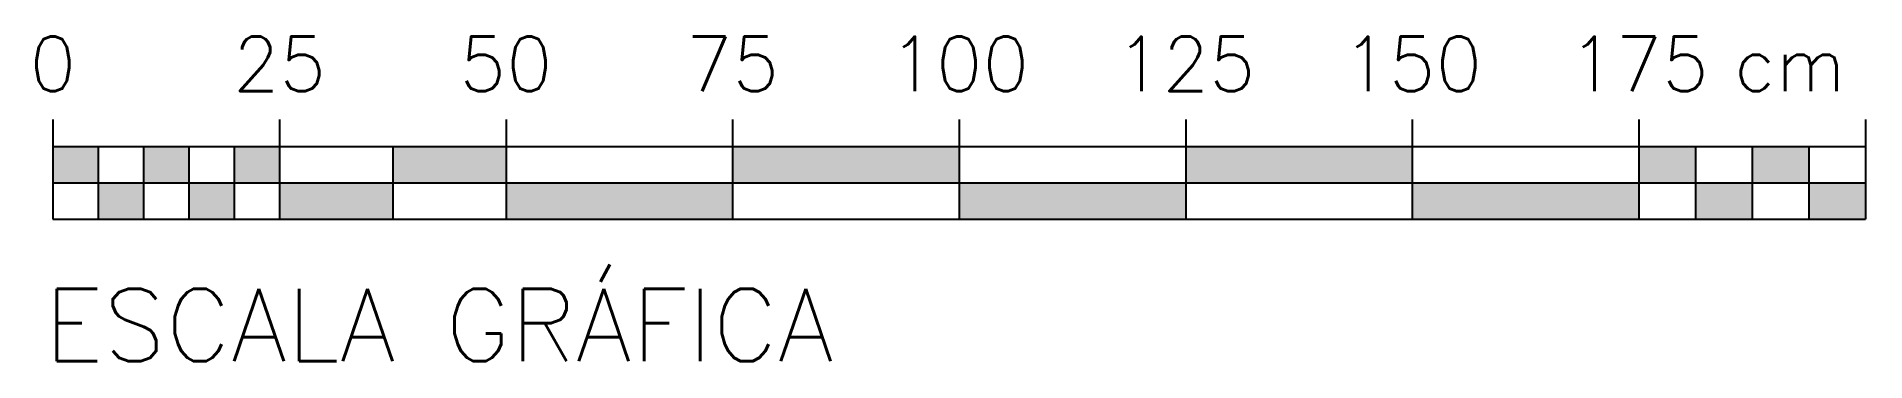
# Model space of a CAD drawing. Header units: millimetres. Extents: x 108.75 to 110.77, y 125.62 to 125.98.
import ezdxf
from ezdxf.enums import TextEntityAlignment as Align

# ---------------------------------------------------------------- set-up
doc = ezdxf.new("R2010")
doc.units = ezdxf.units.MM
doc.header["$LTSCALE"] = 0.02
doc.layers.add('1-Escalas_Gráficas', color=1, linetype='Continuous')
doc.styles.add('r60', font='romans.shx')
doc.styles.add('r80', font='romans.shx')

msp = doc.modelspace()

# ---------------------------------------------------------------- hatches: boundary and pattern name
at = {"layer": '1-Escalas_Gráficas'}
h = msp.add_hatch(color=256, dxfattribs=at)
h.paths.add_polyline_path([(108.8165, 125.8603), (108.7665, 125.8603), (108.7665, 125.8203), (108.8165, 125.8203)])
h.paths.add_polyline_path([(108.8665, 125.8203), (108.8165, 125.8203), (108.8165, 125.7803), (108.8665, 125.7803)])
h.paths.add_polyline_path([(108.9165, 125.8603), (108.8665, 125.8603), (108.8665, 125.8203), (108.9165, 125.8203)])
h.paths.add_polyline_path([(108.9665, 125.8203), (108.9165, 125.8203), (108.9165, 125.7803), (108.9665, 125.7803)])
h.paths.add_polyline_path([(109.0165, 125.8603), (108.9665, 125.8603), (108.9665, 125.8203), (109.0165, 125.8203)])
h.paths.add_polyline_path([(109.1415, 125.8203), (109.0165, 125.8203), (109.0165, 125.7803), (109.1415, 125.7803)])
h.paths.add_polyline_path([(109.2665, 125.8603), (109.1415, 125.8603), (109.1415, 125.8203), (109.2665, 125.8203)])
h.paths.add_polyline_path([(109.5165, 125.8203), (109.2665, 125.8203), (109.2665, 125.7803), (109.5165, 125.7803)])
h.paths.add_polyline_path([(109.7665, 125.8603), (109.5165, 125.8603), (109.5165, 125.8203), (109.7665, 125.8203)])
h.paths.add_polyline_path([(110.0165, 125.8203), (109.7665, 125.8203), (109.7665, 125.7803), (110.0165, 125.7803)])
h.paths.add_polyline_path([(110.2665, 125.8603), (110.0165, 125.8603), (110.0165, 125.8203), (110.2665, 125.8203)])
h.paths.add_polyline_path([(110.5165, 125.8203), (110.2665, 125.8203), (110.2665, 125.7803), (110.5165, 125.7803)])
h.paths.add_polyline_path([(110.579, 125.8603), (110.5165, 125.8603), (110.5165, 125.8203), (110.579, 125.8203)])
h.paths.add_polyline_path([(110.6415, 125.8203), (110.579, 125.8203), (110.579, 125.7803), (110.6415, 125.7803)])
h.paths.add_polyline_path([(110.704, 125.8603), (110.6415, 125.8603), (110.6415, 125.8203), (110.704, 125.8203)])
h.paths.add_polyline_path([(110.7665, 125.8203), (110.704, 125.8203), (110.704, 125.7803), (110.7665, 125.7803)])

# ---------------------------------------------------------------- linework, layer by layer
for p, q in [((108.7665, 125.8903), (108.7665, 125.8603)), ((109.0165, 125.8903), (109.0165, 125.7803)), ((109.2665, 125.8903), (109.2665, 125.7803)), ((109.5165, 125.8903), (109.5165, 125.7803)), ((109.7665, 125.8903), (109.7665, 125.7803)), ((110.0165, 125.8903), (110.0165, 125.7803)), ((110.2665, 125.8903), (110.2665, 125.7803)), ((110.5165, 125.8903), (110.5165, 125.7803)), ((110.7665, 125.8903), (110.7665, 125.7803)), ((108.7665, 125.8603), (108.7665, 125.7803)), ((108.7665, 125.8603), (110.7665, 125.8603)), ((108.8165, 125.8603), (108.8165, 125.7803)), ((108.8665, 125.8603), (108.8665, 125.7803)), ((108.9165, 125.8603), (108.9165, 125.7803)), ((108.9665, 125.8603), (108.9665, 125.7803)), ((109.1415, 125.8603), (109.1415, 125.7803)), ((110.579, 125.8603), (110.579, 125.7803)), ((110.6415, 125.8603), (110.6415, 125.7803)), ((110.704, 125.8603), (110.704, 125.7803)), ((108.7665, 125.8203), (110.7665, 125.8203)), ((108.7665, 125.7803), (110.7665, 125.7803))]:
    msp.add_line(p, q, dxfattribs=at)

# ---------------------------------------------------------------- texts
at = {"layer": '1-Escalas_Gráficas', "color": 2, "style": 'r60'}
for s, p in [('0', (108.7665, 125.9214)), ('25', (109.0165, 125.9214)), ('50', (109.2665, 125.9214)), ('75', (109.5165, 125.9214)), ('100', (109.7665, 125.9214)), ('125', (110.0165, 125.9214)), ('150', (110.2665, 125.9214)), ('175', (110.5165, 125.9214)), ('cm', (110.6832, 125.9214))]:
    msp.add_text(s, height=0.06, dxfattribs=at).set_placement(p, align=Align.CENTER)
at = {"layer": '1-Escalas_Gráficas', "color": 2, "style": 'r80'}
msp.add_text('ESCALA GRÁFICA', height=0.08, dxfattribs=at).set_placement((108.7572, 125.6239))

doc.saveas('drawing.dxf')
